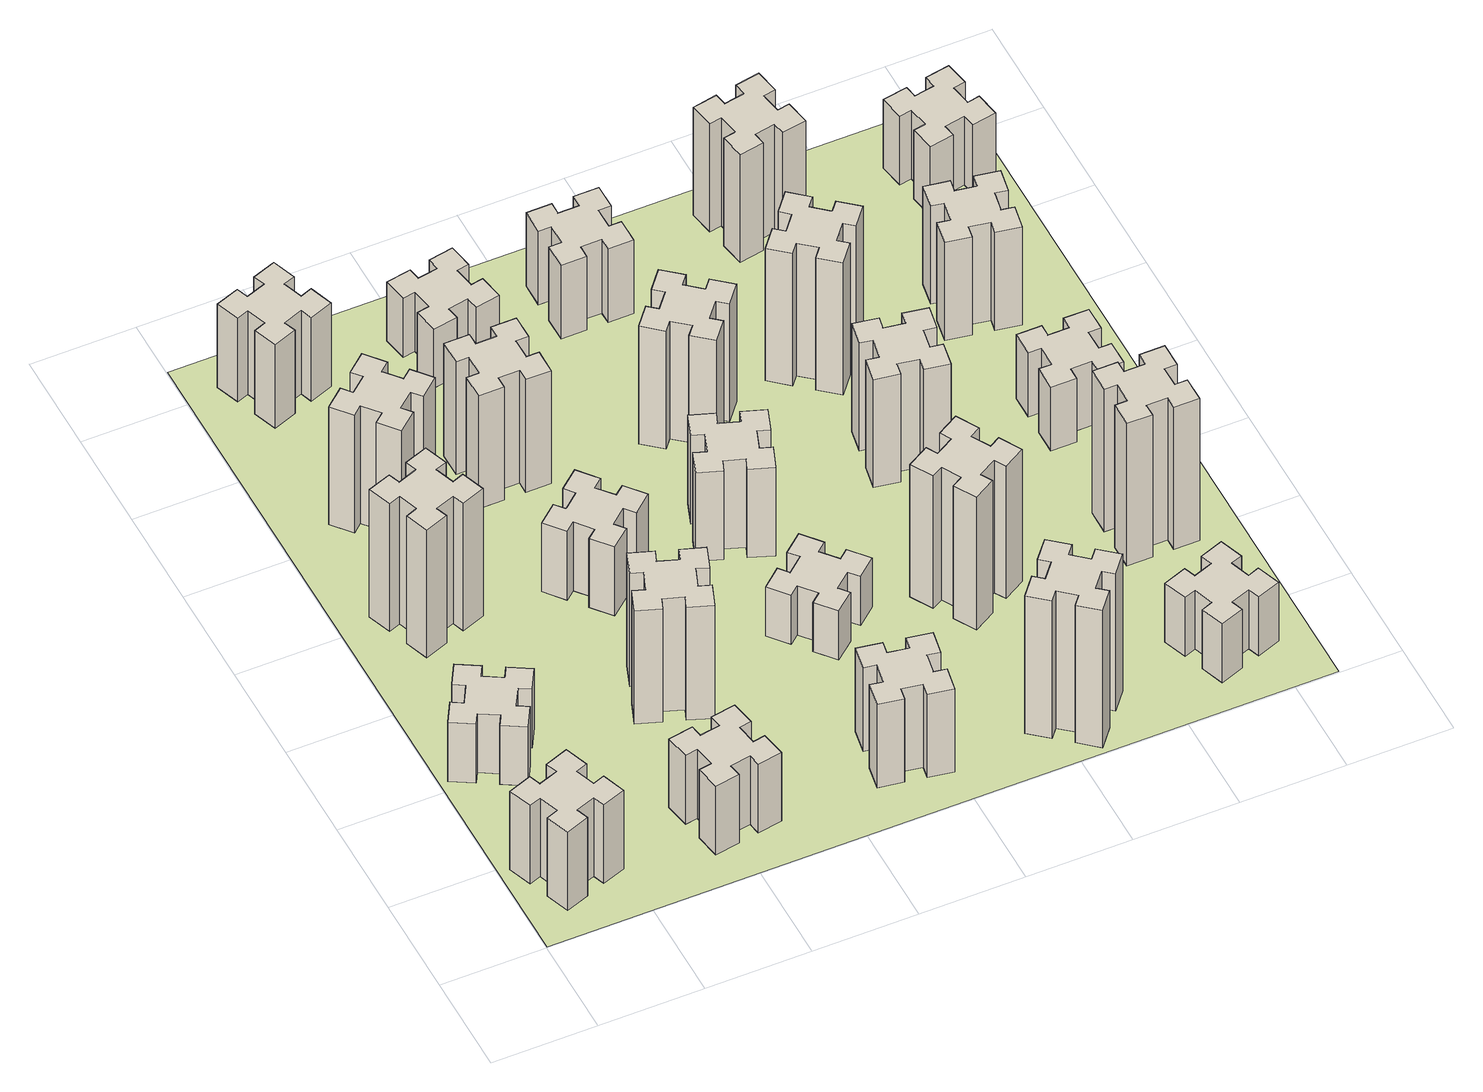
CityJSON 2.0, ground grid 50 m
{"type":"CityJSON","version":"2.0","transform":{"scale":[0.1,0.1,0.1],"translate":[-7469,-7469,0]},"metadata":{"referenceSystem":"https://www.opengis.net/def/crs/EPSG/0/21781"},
"CityObjects":{
"building1":{"type":"Building","attributes":{"class":"1000","function":"1000","usage":"1000","yearOfConstruction":2016,"roofType":"1000","measuredHeight":48,"storeysAboveGround":30,"storeysBelowGround":0},"geometry":[{"type":"Solid","lod":"1","boundaries":[[[[0,1,2,3,4,5,6,7,8,9,10,11,12,13,14,15,16,17,18,19]],[[17,16,20,21]],[[16,15,22,20]],[[15,14,23,22]],[[14,13,24,23]],[[13,12,25,24]],[[12,11,26,25]],[[11,10,27,26]],[[10,9,28,27]],[[9,8,29,28]],[[8,7,30,29]],[[7,6,31,30]],[[6,5,32,31]],[[5,4,33,32]],[[4,3,34,33]],[[3,2,35,34]],[[2,1,36,35]],[[1,0,37,36]],[[0,19,38,37]],[[19,18,39,38]],[[18,17,21,39]],[[24,25,26,27,28,29,30,31,32,33,34,35,36,37,38,39,21,20,22,23]]]]}]},
"building2":{"type":"Building","attributes":{"class":"1000","function":"1000","usage":"1000","yearOfConstruction":2016,"roofType":"1000","measuredHeight":36,"storeysAboveGround":30,"storeysBelowGround":0},"geometry":[{"type":"Solid","lod":"1","boundaries":[[[[40,41,42,43,44,45,46,47,48,49,50,51,52,53,54,55,56,57,58,59]],[[57,56,60,61]],[[56,55,62,60]],[[55,54,63,62]],[[54,53,64,63]],[[53,52,65,64]],[[52,51,66,65]],[[51,50,67,66]],[[50,49,68,67]],[[49,48,69,68]],[[48,47,70,69]],[[47,46,71,70]],[[46,45,72,71]],[[45,44,73,72]],[[44,43,74,73]],[[43,42,75,74]],[[42,41,76,75]],[[41,40,77,76]],[[40,59,78,77]],[[59,58,79,78]],[[58,57,61,79]],[[64,65,66,67,68,69,70,71,72,73,74,75,76,77,78,79,61,60,62,63]]]]}]},
"building3":{"type":"Building","attributes":{"class":"1000","function":"1000","usage":"1000","yearOfConstruction":2016,"roofType":"1000","measuredHeight":78,"storeysAboveGround":30,"storeysBelowGround":0},"geometry":[{"type":"Solid","lod":"1","boundaries":[[[[80,81,82,83,84,85,86,87,88,89,90,91,92,93,94,95,96,97,98,99]],[[97,96,100,101]],[[96,95,102,100]],[[95,94,103,102]],[[94,93,104,103]],[[93,92,105,104]],[[92,91,106,105]],[[91,90,107,106]],[[90,89,108,107]],[[89,88,109,108]],[[88,87,110,109]],[[87,86,111,110]],[[86,85,112,111]],[[85,84,113,112]],[[84,83,114,113]],[[83,82,115,114]],[[82,81,116,115]],[[81,80,117,116]],[[80,99,118,117]],[[99,98,119,118]],[[98,97,101,119]],[[104,105,106,107,108,109,110,111,112,113,114,115,116,117,118,119,101,100,102,103]]]]}]},
"building4":{"type":"Building","attributes":{"class":"1000","function":"1000","usage":"1000","yearOfConstruction":2016,"roofType":"1000","measuredHeight":42,"storeysAboveGround":30,"storeysBelowGround":0},"geometry":[{"type":"Solid","lod":"1","boundaries":[[[[120,121,122,123,124,125,126,127,128,129,130,131,132,133,134,135,136,137,138,139]],[[137,136,140,141]],[[136,135,142,140]],[[135,134,143,142]],[[134,133,144,143]],[[133,132,145,144]],[[132,131,146,145]],[[131,130,147,146]],[[130,129,148,147]],[[129,128,149,148]],[[128,127,150,149]],[[127,126,151,150]],[[126,125,152,151]],[[125,124,153,152]],[[124,123,154,153]],[[123,122,155,154]],[[122,121,156,155]],[[121,120,157,156]],[[120,139,158,157]],[[139,138,159,158]],[[138,137,141,159]],[[144,145,146,147,148,149,150,151,152,153,154,155,156,157,158,159,141,140,142,143]]]]}]},
"building5":{"type":"Building","attributes":{"class":"1000","function":"1000","usage":"1000","yearOfConstruction":2016,"roofType":"1000","measuredHeight":72,"storeysAboveGround":30,"storeysBelowGround":0},"geometry":[{"type":"Solid","lod":"1","boundaries":[[[[160,161,162,163,164,165,166,167,168,169,170,171,172,173,174,175,176,177,178,179]],[[177,176,180,181]],[[176,175,182,180]],[[175,174,183,182]],[[174,173,184,183]],[[173,172,185,184]],[[172,171,186,185]],[[171,170,187,186]],[[170,169,188,187]],[[169,168,189,188]],[[168,167,190,189]],[[167,166,191,190]],[[166,165,192,191]],[[165,164,193,192]],[[164,163,194,193]],[[163,162,195,194]],[[162,161,196,195]],[[161,160,197,196]],[[160,179,198,197]],[[179,178,199,198]],[[178,177,181,199]],[[184,185,186,187,188,189,190,191,192,193,194,195,196,197,198,199,181,180,182,183]]]]}]},
"building6":{"type":"Building","attributes":{"class":"1000","function":"1000","usage":"1000","yearOfConstruction":2016,"roofType":"1000","measuredHeight":51,"storeysAboveGround":30,"storeysBelowGround":0},"geometry":[{"type":"Solid","lod":"1","boundaries":[[[[200,201,202,203,204,205,206,207,208,209,210,211,212,213,214,215,216,217,218,219]],[[217,216,220,221]],[[216,215,222,220]],[[215,214,223,222]],[[214,213,224,223]],[[213,212,225,224]],[[212,211,226,225]],[[211,210,227,226]],[[210,209,228,227]],[[209,208,229,228]],[[208,207,230,229]],[[207,206,231,230]],[[206,205,232,231]],[[205,204,233,232]],[[204,203,234,233]],[[203,202,235,234]],[[202,201,236,235]],[[201,200,237,236]],[[200,219,238,237]],[[219,218,239,238]],[[218,217,221,239]],[[224,225,226,227,228,229,230,231,232,233,234,235,236,237,238,239,221,220,222,223]]]]}]},
"building7":{"type":"Building","attributes":{"class":"1000","function":"1000","usage":"1000","yearOfConstruction":2016,"roofType":"1000","measuredHeight":69,"storeysAboveGround":30,"storeysBelowGround":0},"geometry":[{"type":"Solid","lod":"1","boundaries":[[[[240,241,242,243,244,245,246,247,248,249,250,251,252,253,254,255,256,257,258,259]],[[257,256,260,261]],[[256,255,262,260]],[[255,254,263,262]],[[254,253,264,263]],[[253,252,265,264]],[[252,251,266,265]],[[251,250,267,266]],[[250,249,268,267]],[[249,248,269,268]],[[248,247,270,269]],[[247,246,271,270]],[[246,245,272,271]],[[245,244,273,272]],[[244,243,274,273]],[[243,242,275,274]],[[242,241,276,275]],[[241,240,277,276]],[[240,259,278,277]],[[259,258,279,278]],[[258,257,261,279]],[[264,265,266,267,268,269,270,271,272,273,274,275,276,277,278,279,261,260,262,263]]]]}]},
"building8":{"type":"Building","attributes":{"class":"1000","function":"1000","usage":"1000","yearOfConstruction":2016,"roofType":"1000","measuredHeight":42,"storeysAboveGround":30,"storeysBelowGround":0},"geometry":[{"type":"Solid","lod":"1","boundaries":[[[[280,281,282,283,284,285,286,287,288,289,290,291,292,293,294,295,296,297,298,299]],[[297,296,300,301]],[[296,295,302,300]],[[295,294,303,302]],[[294,293,304,303]],[[293,292,305,304]],[[292,291,306,305]],[[291,290,307,306]],[[290,289,308,307]],[[289,288,309,308]],[[288,287,310,309]],[[287,286,311,310]],[[286,285,312,311]],[[285,284,313,312]],[[284,283,314,313]],[[283,282,315,314]],[[282,281,316,315]],[[281,280,317,316]],[[280,299,318,317]],[[299,298,319,318]],[[298,297,301,319]],[[304,305,306,307,308,309,310,311,312,313,314,315,316,317,318,319,301,300,302,303]]]]}]},
"building9":{"type":"Building","attributes":{"class":"1000","function":"1000","usage":"1000","yearOfConstruction":2016,"roofType":"1000","measuredHeight":69,"storeysAboveGround":30,"storeysBelowGround":0},"geometry":[{"type":"Solid","lod":"1","boundaries":[[[[320,321,322,323,324,325,326,327,328,329,330,331,332,333,334,335,336,337,338,339]],[[337,336,340,341]],[[336,335,342,340]],[[335,334,343,342]],[[334,333,344,343]],[[333,332,345,344]],[[332,331,346,345]],[[331,330,347,346]],[[330,329,348,347]],[[329,328,349,348]],[[328,327,350,349]],[[327,326,351,350]],[[326,325,352,351]],[[325,324,353,352]],[[324,323,354,353]],[[323,322,355,354]],[[322,321,356,355]],[[321,320,357,356]],[[320,339,358,357]],[[339,338,359,358]],[[338,337,341,359]],[[344,345,346,347,348,349,350,351,352,353,354,355,356,357,358,359,341,340,342,343]]]]}]},
"building10":{"type":"Building","attributes":{"class":"1000","function":"1000","usage":"1000","yearOfConstruction":2016,"roofType":"1000","measuredHeight":51,"storeysAboveGround":30,"storeysBelowGround":0},"geometry":[{"type":"Solid","lod":"1","boundaries":[[[[360,361,362,363,364,365,366,367,368,369,370,371,372,373,374,375,376,377,378,379]],[[377,376,380,381]],[[376,375,382,380]],[[375,374,383,382]],[[374,373,384,383]],[[373,372,385,384]],[[372,371,386,385]],[[371,370,387,386]],[[370,369,388,387]],[[369,368,389,388]],[[368,367,390,389]],[[367,366,391,390]],[[366,365,392,391]],[[365,364,393,392]],[[364,363,394,393]],[[363,362,395,394]],[[362,361,396,395]],[[361,360,397,396]],[[360,379,398,397]],[[379,378,399,398]],[[378,377,381,399]],[[384,385,386,387,388,389,390,391,392,393,394,395,396,397,398,399,381,380,382,383]]]]}]},
"building11":{"type":"Building","attributes":{"class":"1000","function":"1000","usage":"1000","yearOfConstruction":2016,"roofType":"1000","measuredHeight":36,"storeysAboveGround":30,"storeysBelowGround":0},"geometry":[{"type":"Solid","lod":"1","boundaries":[[[[400,401,402,403,404,405,406,407,408,409,410,411,412,413,414,415,416,417,418,419]],[[417,416,420,421]],[[416,415,422,420]],[[415,414,423,422]],[[414,413,424,423]],[[413,412,425,424]],[[412,411,426,425]],[[411,410,427,426]],[[410,409,428,427]],[[409,408,429,428]],[[408,407,430,429]],[[407,406,431,430]],[[406,405,432,431]],[[405,404,433,432]],[[404,403,434,433]],[[403,402,435,434]],[[402,401,436,435]],[[401,400,437,436]],[[400,419,438,437]],[[419,418,439,438]],[[418,417,421,439]],[[424,425,426,427,428,429,430,431,432,433,434,435,436,437,438,439,421,420,422,423]]]]}]},
"building12":{"type":"Building","attributes":{"class":"1000","function":"1000","usage":"1000","yearOfConstruction":2016,"roofType":"1000","measuredHeight":30,"storeysAboveGround":30,"storeysBelowGround":0},"geometry":[{"type":"Solid","lod":"1","boundaries":[[[[440,441,442,443,444,445,446,447,448,449,450,451,452,453,454,455,456,457,458,459]],[[457,456,460,461]],[[456,455,462,460]],[[455,454,463,462]],[[454,453,464,463]],[[453,452,465,464]],[[452,451,466,465]],[[451,450,467,466]],[[450,449,468,467]],[[449,448,469,468]],[[448,447,470,469]],[[447,446,471,470]],[[446,445,472,471]],[[445,444,473,472]],[[444,443,474,473]],[[443,442,475,474]],[[442,441,476,475]],[[441,440,477,476]],[[440,459,478,477]],[[459,458,479,478]],[[458,457,461,479]],[[464,465,466,467,468,469,470,471,472,473,474,475,476,477,478,479,461,460,462,463]]]]}]},
"building13":{"type":"Building","attributes":{"class":"1000","function":"1000","usage":"1000","yearOfConstruction":2016,"roofType":"1000","measuredHeight":54,"storeysAboveGround":30,"storeysBelowGround":0},"geometry":[{"type":"Solid","lod":"1","boundaries":[[[[480,481,482,483,484,485,486,487,488,489,490,491,492,493,494,495,496,497,498,499]],[[497,496,500,501]],[[496,495,502,500]],[[495,494,503,502]],[[494,493,504,503]],[[493,492,505,504]],[[492,491,506,505]],[[491,490,507,506]],[[490,489,508,507]],[[489,488,509,508]],[[488,487,510,509]],[[487,486,511,510]],[[486,485,512,511]],[[485,484,513,512]],[[484,483,514,513]],[[483,482,515,514]],[[482,481,516,515]],[[481,480,517,516]],[[480,499,518,517]],[[499,498,519,518]],[[498,497,501,519]],[[504,505,506,507,508,509,510,511,512,513,514,515,516,517,518,519,501,500,502,503]]]]}]},
"building14":{"type":"Building","attributes":{"class":"1000","function":"1000","usage":"1000","yearOfConstruction":2016,"roofType":"1000","measuredHeight":72,"storeysAboveGround":30,"storeysBelowGround":0},"geometry":[{"type":"Solid","lod":"1","boundaries":[[[[520,521,522,523,524,525,526,527,528,529,530,531,532,533,534,535,536,537,538,539]],[[537,536,540,541]],[[536,535,542,540]],[[535,534,543,542]],[[534,533,544,543]],[[533,532,545,544]],[[532,531,546,545]],[[531,530,547,546]],[[530,529,548,547]],[[529,528,549,548]],[[528,527,550,549]],[[527,526,551,550]],[[526,525,552,551]],[[525,524,553,552]],[[524,523,554,553]],[[523,522,555,554]],[[522,521,556,555]],[[521,520,557,556]],[[520,539,558,557]],[[539,538,559,558]],[[538,537,541,559]],[[544,545,546,547,548,549,550,551,552,553,554,555,556,557,558,559,541,540,542,543]]]]}]},
"building15":{"type":"Building","attributes":{"class":"1000","function":"1000","usage":"1000","yearOfConstruction":2016,"roofType":"1000","measuredHeight":84,"storeysAboveGround":30,"storeysBelowGround":0},"geometry":[{"type":"Solid","lod":"1","boundaries":[[[[560,561,562,563,564,565,566,567,568,569,570,571,572,573,574,575,576,577,578,579]],[[577,576,580,581]],[[576,575,582,580]],[[575,574,583,582]],[[574,573,584,583]],[[573,572,585,584]],[[572,571,586,585]],[[571,570,587,586]],[[570,569,588,587]],[[569,568,589,588]],[[568,567,590,589]],[[567,566,591,590]],[[566,565,592,591]],[[565,564,593,592]],[[564,563,594,593]],[[563,562,595,594]],[[562,561,596,595]],[[561,560,597,596]],[[560,579,598,597]],[[579,578,599,598]],[[578,577,581,599]],[[584,585,586,587,588,589,590,591,592,593,594,595,596,597,598,599,581,580,582,583]]]]}]},
"building16":{"type":"Building","attributes":{"class":"1000","function":"1000","usage":"1000","yearOfConstruction":2016,"roofType":"1000","measuredHeight":45,"storeysAboveGround":30,"storeysBelowGround":0},"geometry":[{"type":"Solid","lod":"1","boundaries":[[[[600,601,602,603,604,605,606,607,608,609,610,611,612,613,614,615,616,617,618,619]],[[617,616,620,621]],[[616,615,622,620]],[[615,614,623,622]],[[614,613,624,623]],[[613,612,625,624]],[[612,611,626,625]],[[611,610,627,626]],[[610,609,628,627]],[[609,608,629,628]],[[608,607,630,629]],[[607,606,631,630]],[[606,605,632,631]],[[605,604,633,632]],[[604,603,634,633]],[[603,602,635,634]],[[602,601,636,635]],[[601,600,637,636]],[[600,619,638,637]],[[619,618,639,638]],[[618,617,621,639]],[[624,625,626,627,628,629,630,631,632,633,634,635,636,637,638,639,621,620,622,623]]]]}]},
"building17":{"type":"Building","attributes":{"class":"1000","function":"1000","usage":"1000","yearOfConstruction":2016,"roofType":"1000","measuredHeight":81,"storeysAboveGround":30,"storeysBelowGround":0},"geometry":[{"type":"Solid","lod":"1","boundaries":[[[[640,641,642,643,644,645,646,647,648,649,650,651,652,653,654,655,656,657,658,659]],[[657,656,660,661]],[[656,655,662,660]],[[655,654,663,662]],[[654,653,664,663]],[[653,652,665,664]],[[652,651,666,665]],[[651,650,667,666]],[[650,649,668,667]],[[649,648,669,668]],[[648,647,670,669]],[[647,646,671,670]],[[646,645,672,671]],[[645,644,673,672]],[[644,643,674,673]],[[643,642,675,674]],[[642,641,676,675]],[[641,640,677,676]],[[640,659,678,677]],[[659,658,679,678]],[[658,657,661,679]],[[664,665,666,667,668,669,670,671,672,673,674,675,676,677,678,679,661,660,662,663]]]]}]},
"building18":{"type":"Building","attributes":{"class":"1000","function":"1000","usage":"1000","yearOfConstruction":2016,"roofType":"1000","measuredHeight":66,"storeysAboveGround":30,"storeysBelowGround":0},"geometry":[{"type":"Solid","lod":"1","boundaries":[[[[680,681,682,683,684,685,686,687,688,689,690,691,692,693,694,695,696,697,698,699]],[[697,696,700,701]],[[696,695,702,700]],[[695,694,703,702]],[[694,693,704,703]],[[693,692,705,704]],[[692,691,706,705]],[[691,690,707,706]],[[690,689,708,707]],[[689,688,709,708]],[[688,687,710,709]],[[687,686,711,710]],[[686,685,712,711]],[[685,684,713,712]],[[684,683,714,713]],[[683,682,715,714]],[[682,681,716,715]],[[681,680,717,716]],[[680,699,718,717]],[[699,698,719,718]],[[698,697,701,719]],[[704,705,706,707,708,709,710,711,712,713,714,715,716,717,718,719,701,700,702,703]]]]}]},
"building19":{"type":"Building","attributes":{"class":"1000","function":"1000","usage":"1000","yearOfConstruction":2016,"roofType":"1000","measuredHeight":81,"storeysAboveGround":30,"storeysBelowGround":0},"geometry":[{"type":"Solid","lod":"1","boundaries":[[[[720,721,722,723,724,725,726,727,728,729,730,731,732,733,734,735,736,737,738,739]],[[737,736,740,741]],[[736,735,742,740]],[[735,734,743,742]],[[734,733,744,743]],[[733,732,745,744]],[[732,731,746,745]],[[731,730,747,746]],[[730,729,748,747]],[[729,728,749,748]],[[728,727,750,749]],[[727,726,751,750]],[[726,725,752,751]],[[725,724,753,752]],[[724,723,754,753]],[[723,722,755,754]],[[722,721,756,755]],[[721,720,757,756]],[[720,739,758,757]],[[739,738,759,758]],[[738,737,741,759]],[[744,745,746,747,748,749,750,751,752,753,754,755,756,757,758,759,741,740,742,743]]]]}]},
"building20":{"type":"Building","attributes":{"class":"1000","function":"1000","usage":"1000","yearOfConstruction":2016,"roofType":"1000","measuredHeight":36,"storeysAboveGround":30,"storeysBelowGround":0},"geometry":[{"type":"Solid","lod":"1","boundaries":[[[[760,761,762,763,764,765,766,767,768,769,770,771,772,773,774,775,776,777,778,779]],[[777,776,780,781]],[[776,775,782,780]],[[775,774,783,782]],[[774,773,784,783]],[[773,772,785,784]],[[772,771,786,785]],[[771,770,787,786]],[[770,769,788,787]],[[769,768,789,788]],[[768,767,790,789]],[[767,766,791,790]],[[766,765,792,791]],[[765,764,793,792]],[[764,763,794,793]],[[763,762,795,794]],[[762,761,796,795]],[[761,760,797,796]],[[760,779,798,797]],[[779,778,799,798]],[[778,777,781,799]],[[784,785,786,787,788,789,790,791,792,793,794,795,796,797,798,799,781,780,782,783]]]]}]},
"building21":{"type":"Building","attributes":{"class":"1000","function":"1000","usage":"1000","yearOfConstruction":2016,"roofType":"1000","measuredHeight":66,"storeysAboveGround":30,"storeysBelowGround":0},"geometry":[{"type":"Solid","lod":"1","boundaries":[[[[800,801,802,803,804,805,806,807,808,809,810,811,812,813,814,815,816,817,818,819]],[[817,816,820,821]],[[816,815,822,820]],[[815,814,823,822]],[[814,813,824,823]],[[813,812,825,824]],[[812,811,826,825]],[[811,810,827,826]],[[810,809,828,827]],[[809,808,829,828]],[[808,807,830,829]],[[807,806,831,830]],[[806,805,832,831]],[[805,804,833,832]],[[804,803,834,833]],[[803,802,835,834]],[[802,801,836,835]],[[801,800,837,836]],[[800,819,838,837]],[[819,818,839,838]],[[818,817,821,839]],[[824,825,826,827,828,829,830,831,832,833,834,835,836,837,838,839,821,820,822,823]]]]}]},
"building22":{"type":"Building","attributes":{"class":"1000","function":"1000","usage":"1000","yearOfConstruction":2016,"roofType":"1000","measuredHeight":87,"storeysAboveGround":30,"storeysBelowGround":0},"geometry":[{"type":"Solid","lod":"1","boundaries":[[[[840,841,842,843,844,845,846,847,848,849,850,851,852,853,854,855,856,857,858,859]],[[857,856,860,861]],[[856,855,862,860]],[[855,854,863,862]],[[854,853,864,863]],[[853,852,865,864]],[[852,851,866,865]],[[851,850,867,866]],[[850,849,868,867]],[[849,848,869,868]],[[848,847,870,869]],[[847,846,871,870]],[[846,845,872,871]],[[845,844,873,872]],[[844,843,874,873]],[[843,842,875,874]],[[842,841,876,875]],[[841,840,877,876]],[[840,859,878,877]],[[859,858,879,878]],[[858,857,861,879]],[[864,865,866,867,868,869,870,871,872,873,874,875,876,877,878,879,861,860,862,863]]]]}]},
"building23":{"type":"Building","attributes":{"class":"1000","function":"1000","usage":"1000","yearOfConstruction":2016,"roofType":"1000","measuredHeight":39,"storeysAboveGround":30,"storeysBelowGround":0},"geometry":[{"type":"Solid","lod":"1","boundaries":[[[[880,881,882,883,884,885,886,887,888,889,890,891,892,893,894,895,896,897,898,899]],[[897,896,900,901]],[[896,895,902,900]],[[895,894,903,902]],[[894,893,904,903]],[[893,892,905,904]],[[892,891,906,905]],[[891,890,907,906]],[[890,889,908,907]],[[889,888,909,908]],[[888,887,910,909]],[[887,886,911,910]],[[886,885,912,911]],[[885,884,913,912]],[[884,883,914,913]],[[883,882,915,914]],[[882,881,916,915]],[[881,880,917,916]],[[880,899,918,917]],[[899,898,919,918]],[[898,897,901,919]],[[904,905,906,907,908,909,910,911,912,913,914,915,916,917,918,919,901,900,902,903]]]]}]},
"building24":{"type":"Building","attributes":{"class":"1000","function":"1000","usage":"1000","yearOfConstruction":2016,"roofType":"1000","measuredHeight":60,"storeysAboveGround":30,"storeysBelowGround":0},"geometry":[{"type":"Solid","lod":"1","boundaries":[[[[920,921,922,923,924,925,926,927,928,929,930,931,932,933,934,935,936,937,938,939]],[[937,936,940,941]],[[936,935,942,940]],[[935,934,943,942]],[[934,933,944,943]],[[933,932,945,944]],[[932,931,946,945]],[[931,930,947,946]],[[930,929,948,947]],[[929,928,949,948]],[[928,927,950,949]],[[927,926,951,950]],[[926,925,952,951]],[[925,924,953,952]],[[924,923,954,953]],[[923,922,955,954]],[[922,921,956,955]],[[921,920,957,956]],[[920,939,958,957]],[[939,938,959,958]],[[938,937,941,959]],[[944,945,946,947,948,949,950,951,952,953,954,955,956,957,958,959,941,940,942,943]]]]}]},
"building25":{"type":"Building","attributes":{"class":"1000","function":"1000","usage":"1000","yearOfConstruction":2016,"roofType":"1000","measuredHeight":42,"storeysAboveGround":30,"storeysBelowGround":0},"geometry":[{"type":"Solid","lod":"1","boundaries":[[[[960,961,962,963,964,965,966,967,968,969,970,971,972,973,974,975,976,977,978,979]],[[977,976,980,981]],[[976,975,982,980]],[[975,974,983,982]],[[974,973,984,983]],[[973,972,985,984]],[[972,971,986,985]],[[971,970,987,986]],[[970,969,988,987]],[[969,968,989,988]],[[968,967,990,989]],[[967,966,991,990]],[[966,965,992,991]],[[965,964,993,992]],[[964,963,994,993]],[[963,962,995,994]],[[962,961,996,995]],[[961,960,997,996]],[[960,979,998,997]],[[979,978,999,998]],[[978,977,981,999]],[[984,985,986,987,988,989,990,991,992,993,994,995,996,997,998,999,981,980,982,983]]]]}]},
"landuse1":{"type":"LandUse","attributes":{"name":"plot1","function":"1010"},"geometry":[{"type":"MultiSurface","lod":"1","boundaries":[[[1000,1001,1002,1003]]]}]}
},
"vertices":[
[266,255,0],[360,289,0],[380,233,0],[493,274,0],[452,387,0],[396,366,0],[362,460,0],[418,480,0],[377,593,0],[264,552,0],[285,496,0],[191,462,0],[170,518,0],[57,477,0],[99,364,0],[155,385,0],[189,291,0],[133,270,0],[174,157,0],[287,199,0],[189,291,480],[133,270,480],[155,385,480],[99,364,480],[57,477,480],[170,518,480],[191,462,480],[285,496,480],[264,552,480],[377,593,480],[418,480,480],[362,460,480],[396,366,480],[452,387,480],[493,274,480],[380,233,480],[360,289,480],[266,255,480],[287,199,480],[174,157,480],
[205,1214,0],[155,1127,0],[103,1157,0],[43,1053,0],[147,993,0],[177,1045,0],[264,995,0],[234,943,0],[338,883,0],[398,987,0],[346,1017,0],[396,1104,0],[448,1074,0],[508,1178,0],[404,1238,0],[374,1186,0],[287,1236,0],[317,1288,0],[213,1348,0],[153,1244,0],[287,1236,360],[317,1288,360],[374,1186,360],[404,1238,360],[508,1178,360],[448,1074,360],[396,1104,360],[346,1017,360],[398,987,360],[338,883,360],[234,943,360],[264,995,360],[177,1045,360],[147,993,360],[43,1053,360],[103,1157,360],[155,1127,360],[205,1214,360],[153,1244,360],[213,1348,360],
[255,1965,0],[289,1871,0],[233,1850,0],[274,1737,0],[387,1779,0],[366,1835,0],[460,1869,0],[480,1813,0],[593,1854,0],[552,1967,0],[496,1946,0],[462,2040,0],[518,2060,0],[477,2173,0],[364,2132,0],[385,2076,0],[291,2042,0],[270,2098,0],[157,2057,0],[199,1944,0],[291,2042,780],[270,2098,780],[385,2076,780],[364,2132,780],[477,2173,780],[518,2060,780],[462,2040,780],[496,1946,780],[552,1967,780],[593,1854,780],[480,1813,780],[460,1869,780],[366,1835,780],[387,1779,780],[274,1737,780],[233,1850,780],[289,1871,780],[255,1965,780],[199,1944,780],[157,2057,780],
[898,405,0],[916,307,0],[857,297,0],[877,178,0],[996,199,0],[985,258,0],[1084,276,0],[1094,217,0],[1212,237,0],[1191,356,0],[1132,345,0],[1115,444,0],[1174,454,0],[1153,572,0],[1035,551,0],[1045,492,0],[947,475,0],[937,534,0],[818,513,0],[839,395,0],[947,475,420],[937,534,420],[1045,492,420],[1035,551,420],[1153,572,420],[1174,454,420],[1115,444,420],[1132,345,420],[1191,356,420],[1212,237,420],[1094,217,420],[1084,276,420],[985,258,420],[996,199,420],[877,178,420],[857,297,420],[916,307,420],[898,405,420],[839,395,420],[818,513,420],
[359,2563,0],[423,2486,0],[377,2448,0],[454,2356,0],[546,2433,0],[508,2479,0],[584,2543,0],[623,2497,0],[715,2574,0],[638,2666,0],[592,2628,0],[527,2704,0],[573,2743,0],[496,2835,0],[404,2758,0],[443,2712,0],[366,2647,0],[328,2693,0],[236,2616,0],[313,2524,0],[366,2647,720],[328,2693,720],[443,2712,720],[404,2758,720],[496,2835,720],[573,2743,720],[527,2704,720],[592,2628,720],[638,2666,720],[715,2574,720],[623,2497,720],[584,2543,720],[508,2479,720],[546,2433,720],[454,2356,720],[377,2448,720],[423,2486,720],[359,2563,720],[313,2524,720],[236,2616,720],
[496,3426,0],[462,3520,0],[518,3540,0],[477,3653,0],[364,3612,0],[385,3556,0],[291,3522,0],[270,3578,0],[157,3537,0],[199,3424,0],[255,3445,0],[289,3351,0],[233,3330,0],[274,3217,0],[387,3259,0],[366,3315,0],[460,3349,0],[480,3293,0],[593,3334,0],[552,3447,0],[460,3349,510],[480,3293,510],[366,3315,510],[387,3259,510],[274,3217,510],[233,3330,510],[289,3351,510],[255,3445,510],[199,3424,510],[157,3537,510],[270,3578,510],[291,3522,510],[385,3556,510],[364,3612,510],[477,3653,510],[518,3540,510],[462,3520,510],[496,3426,510],[552,3447,510],[593,3334,510],
[1200,1202,0],[1106,1236,0],[1127,1292,0],[1014,1333,0],[973,1220,0],[1029,1200,0],[995,1106,0],[939,1127,0],[897,1014,0],[1010,973,0],[1031,1029,0],[1125,995,0],[1104,939,0],[1217,897,0],[1258,1010,0],[1202,1031,0],[1236,1125,0],[1292,1104,0],[1333,1217,0],[1220,1258,0],[1236,1125,690],[1292,1104,690],[1202,1031,690],[1258,1010,690],[1217,897,690],[1104,939,690],[1125,995,690],[1031,1029,690],[1010,973,690],[897,1014,690],[939,1127,690],[995,1106,690],[1029,1200,690],[973,1220,690],[1014,1333,690],[1127,1292,690],[1106,1236,690],[1200,1202,690],[1220,1258,690],[1333,1217,690],
[1148,1739,0],[1224,1803,0],[1263,1757,0],[1355,1834,0],[1278,1926,0],[1232,1888,0],[1167,1964,0],[1213,2003,0],[1136,2095,0],[1044,2018,0],[1083,1972,0],[1006,1907,0],[968,1953,0],[876,1876,0],[953,1784,0],[999,1823,0],[1063,1746,0],[1017,1708,0],[1094,1616,0],[1186,1693,0],[1063,1746,420],[1017,1708,420],[999,1823,420],[953,1784,420],[876,1876,420],[968,1953,420],[1006,1907,420],[1083,1972,420],[1044,2018,420],[1136,2095,420],[1213,2003,420],[1167,1964,420],[1232,1888,420],[1278,1926,420],[1355,1834,420],[1263,1757,420],[1224,1803,420],[1148,1739,420],[1186,1693,420],[1094,1616,420],
[965,2485,0],[1065,2485,0],[1065,2425,0],[1185,2425,0],[1185,2545,0],[1125,2545,0],[1125,2645,0],[1185,2645,0],[1185,2765,0],[1065,2765,0],[1065,2705,0],[965,2705,0],[965,2765,0],[845,2765,0],[845,2645,0],[905,2645,0],[905,2545,0],[845,2545,0],[845,2425,0],[965,2425,0],[905,2545,690],[845,2545,690],[905,2645,690],[845,2645,690],[845,2765,690],[965,2765,690],[965,2705,690],[1065,2705,690],[1065,2765,690],[1185,2765,690],[1185,2645,690],[1125,2645,690],[1125,2545,690],[1185,2545,690],[1185,2425,690],[1065,2425,690],[1065,2485,690],[965,2485,690],[965,2425,690],[845,2425,690],
[1787,276,0],[1885,258,0],[1875,199,0],[1993,178,0],[2014,297,0],[1955,307,0],[1972,405,0],[2031,395,0],[2052,513,0],[1934,534,0],[1924,475,0],[1825,492,0],[1836,551,0],[1717,572,0],[1697,454,0],[1756,444,0],[1738,345,0],[1679,356,0],[1658,237,0],[1777,217,0],[1738,345,510],[1679,356,510],[1756,444,510],[1697,454,510],[1717,572,510],[1836,551,510],[1825,492,510],[1924,475,510],[1934,534,510],[2052,513,510],[2031,395,510],[1972,405,510],[1955,307,510],[2014,297,510],[1993,178,510],[1875,199,510],[1885,258,510],[1787,276,510],[1777,217,510],[1658,237,510],
[1145,3452,0],[1047,3435,0],[1037,3494,0],[918,3473,0],[939,3355,0],[998,3365,0],[1016,3267,0],[957,3257,0],[977,3138,0],[1096,3159,0],[1085,3218,0],[1184,3236,0],[1194,3177,0],[1312,3197,0],[1291,3316,0],[1232,3305,0],[1215,3404,0],[1274,3414,0],[1253,3532,0],[1135,3511,0],[1215,3404,360],[1274,3414,360],[1232,3305,360],[1291,3316,360],[1312,3197,360],[1194,3177,360],[1184,3236,360],[1085,3218,360],[1096,3159,360],[977,3138,360],[957,3257,360],[1016,3267,360],[998,3365,360],[939,3355,360],[918,3473,360],[1037,3494,360],[1047,3435,360],[1145,3452,360],[1135,3511,360],[1253,3532,360],
[1888,1099,0],[1964,1163,0],[2003,1117,0],[2095,1194,0],[2018,1286,0],[1972,1248,0],[1907,1324,0],[1953,1363,0],[1876,1455,0],[1784,1378,0],[1823,1332,0],[1746,1267,0],[1708,1313,0],[1616,1236,0],[1693,1144,0],[1739,1183,0],[1803,1106,0],[1757,1068,0],[1834,976,0],[1926,1053,0],[1803,1106,300],[1757,1068,300],[1739,1183,300],[1693,1144,300],[1616,1236,300],[1708,1313,300],[1746,1267,300],[1823,1332,300],[1784,1378,300],[1876,1455,300],[1953,1363,300],[1907,1324,300],[1972,1248,300],[2018,1286,300],[2095,1194,300],[2003,1117,300],[1964,1163,300],[1888,1099,300],[1926,1053,300],[1834,976,300],
[1669,1940,0],[1635,1846,0],[1579,1867,0],[1537,1754,0],[1650,1713,0],[1671,1769,0],[1765,1735,0],[1744,1679,0],[1857,1637,0],[1898,1750,0],[1842,1771,0],[1876,1865,0],[1932,1844,0],[1973,1957,0],[1860,1998,0],[1840,1942,0],[1746,1976,0],[1767,2032,0],[1654,2073,0],[1613,1960,0],[1746,1976,540],[1767,2032,540],[1840,1942,540],[1860,1998,540],[1973,1957,540],[1932,1844,540],[1876,1865,540],[1842,1771,540],[1898,1750,540],[1857,1637,540],[1744,1679,540],[1765,1735,540],[1671,1769,540],[1650,1713,540],[1537,1754,540],[1579,1867,540],[1635,1846,540],[1669,1940,540],[1613,1960,540],[1654,2073,540],
[1746,2443,0],[1823,2379,0],[1784,2333,0],[1876,2256,0],[1953,2348,0],[1907,2386,0],[1972,2463,0],[2018,2424,0],[2095,2516,0],[2003,2593,0],[1964,2547,0],[1888,2612,0],[1926,2658,0],[1834,2735,0],[1757,2643,0],[1803,2604,0],[1739,2528,0],[1693,2566,0],[1616,2474,0],[1708,2397,0],[1739,2528,720],[1693,2566,720],[1803,2604,720],[1757,2643,720],[1834,2735,720],[1926,2658,720],[1888,2612,720],[1964,2547,720],[2003,2593,720],[2095,2516,720],[2018,2424,720],[1972,2463,720],[1907,2386,720],[1953,2348,720],[1876,2256,720],[1784,2333,720],[1823,2379,720],[1746,2443,720],[1708,2397,720],[1616,2474,720],
[2486,223,0],[2563,159,0],[2524,113,0],[2616,36,0],[2693,128,0],[2647,166,0],[2712,243,0],[2758,204,0],[2835,296,0],[2743,373,0],[2704,327,0],[2628,392,0],[2666,438,0],[2574,515,0],[2497,423,0],[2543,384,0],[2479,308,0],[2433,346,0],[2356,254,0],[2448,177,0],[2479,308,840],[2433,346,840],[2543,384,840],[2497,423,840],[2574,515,840],[2666,438,840],[2628,392,840],[2704,327,840],[2743,373,840],[2835,296,840],[2758,204,840],[2712,243,840],[2647,166,840],[2693,128,840],[2616,36,840],[2524,113,840],[2563,159,840],[2486,223,840],[2448,177,840],[2356,254,840],
[1805,3445,0],[1705,3445,0],[1705,3505,0],[1585,3505,0],[1585,3385,0],[1645,3385,0],[1645,3285,0],[1585,3285,0],[1585,3165,0],[1705,3165,0],[1705,3225,0],[1805,3225,0],[1805,3165,0],[1925,3165,0],[1925,3285,0],[1865,3285,0],[1865,3385,0],[1925,3385,0],[1925,3505,0],[1805,3505,0],[1865,3385,450],[1925,3385,450],[1865,3285,450],[1925,3285,450],[1925,3165,450],[1805,3165,450],[1805,3225,450],[1705,3225,450],[1705,3165,450],[1585,3165,450],[1585,3285,450],[1645,3285,450],[1645,3385,450],[1585,3385,450],[1585,3505,450],[1705,3505,450],[1705,3445,450],[1805,3445,450],[1805,3505,450],[1925,3505,450],
[2616,1127,0],[2566,1214,0],[2618,1244,0],[2558,1348,0],[2454,1288,0],[2484,1236,0],[2397,1186,0],[2367,1238,0],[2263,1178,0],[2323,1074,0],[2375,1104,0],[2425,1017,0],[2373,987,0],[2433,883,0],[2537,943,0],[2507,995,0],[2594,1045,0],[2624,993,0],[2728,1053,0],[2668,1157,0],[2594,1045,810],[2624,993,810],[2507,995,810],[2537,943,810],[2433,883,810],[2373,987,810],[2425,1017,810],[2375,1104,810],[2323,1074,810],[2263,1178,810],[2367,1238,810],[2397,1186,810],[2484,1236,810],[2454,1288,810],[2558,1348,810],[2618,1244,810],[2566,1214,810],[2616,1127,810],[2668,1157,810],[2728,1053,810],
[2527,1856,0],[2625,1838,0],[2615,1779,0],[2733,1758,0],[2754,1877,0],[2695,1887,0],[2712,1985,0],[2771,1975,0],[2792,2093,0],[2674,2114,0],[2664,2055,0],[2565,2072,0],[2576,2131,0],[2457,2152,0],[2437,2034,0],[2496,2024,0],[2478,1925,0],[2419,1936,0],[2398,1817,0],[2517,1797,0],[2478,1925,660],[2419,1936,660],[2496,2024,660],[2437,2034,660],[2457,2152,660],[2576,2131,660],[2565,2072,660],[2664,2055,660],[2674,2114,660],[2792,2093,660],[2771,1975,660],[2712,1985,660],[2695,1887,660],[2754,1877,660],[2733,1758,660],[2615,1779,660],[2625,1838,660],[2527,1856,660],[2517,1797,660],[2398,1817,660],
[2547,2486,0],[2612,2563,0],[2658,2524,0],[2735,2616,0],[2643,2693,0],[2604,2647,0],[2528,2712,0],[2566,2758,0],[2474,2835,0],[2397,2743,0],[2443,2704,0],[2379,2628,0],[2333,2666,0],[2256,2574,0],[2348,2497,0],[2386,2543,0],[2463,2479,0],[2424,2433,0],[2516,2356,0],[2593,2448,0],[2463,2479,810],[2424,2433,810],[2386,2543,810],[2348,2497,810],[2256,2574,810],[2333,2666,810],[2379,2628,810],[2443,2704,810],[2397,2743,810],[2474,2835,810],[2566,2758,810],[2528,2712,810],[2604,2647,810],[2643,2693,810],[2735,2616,810],[2658,2524,810],[2612,2563,810],[2547,2486,810],[2593,2448,810],[2516,2356,810],
[3326,255,0],[3420,289,0],[3440,233,0],[3553,274,0],[3512,387,0],[3456,366,0],[3422,460,0],[3478,480,0],[3437,593,0],[3324,552,0],[3345,496,0],[3251,462,0],[3230,518,0],[3117,477,0],[3159,364,0],[3215,385,0],[3249,291,0],[3193,270,0],[3234,157,0],[3347,199,0],[3249,291,360],[3193,270,360],[3215,385,360],[3159,364,360],[3117,477,360],[3230,518,360],[3251,462,360],[3345,496,360],[3324,552,360],[3437,593,360],[3478,480,360],[3422,460,360],[3456,366,360],[3512,387,360],[3553,274,360],[3440,233,360],[3420,289,360],[3326,255,360],[3347,199,360],[3234,157,360],
[2565,3318,0],[2664,3336,0],[2674,3277,0],[2792,3297,0],[2771,3416,0],[2712,3405,0],[2695,3504,0],[2754,3514,0],[2733,3632,0],[2615,3611,0],[2625,3552,0],[2527,3535,0],[2517,3594,0],[2398,3573,0],[2419,3455,0],[2478,3465,0],[2496,3367,0],[2437,3357,0],[2457,3238,0],[2576,3259,0],[2496,3367,660],[2437,3357,660],[2478,3465,660],[2419,3455,660],[2398,3573,660],[2517,3594,660],[2527,3535,660],[2625,3552,660],[2615,3611,660],[2733,3632,660],[2754,3514,660],[2695,3504,660],[2712,3405,660],[2771,3416,660],[2792,3297,660],[2674,3277,660],[2664,3336,660],[2565,3318,660],[2576,3259,660],[2457,3238,660],
[3285,1005,0],[3385,1005,0],[3385,945,0],[3505,945,0],[3505,1065,0],[3445,1065,0],[3445,1165,0],[3505,1165,0],[3505,1285,0],[3385,1285,0],[3385,1225,0],[3285,1225,0],[3285,1285,0],[3165,1285,0],[3165,1165,0],[3225,1165,0],[3225,1065,0],[3165,1065,0],[3165,945,0],[3285,945,0],[3225,1065,870],[3165,1065,870],[3225,1165,870],[3165,1165,870],[3165,1285,870],[3285,1285,870],[3285,1225,870],[3385,1225,870],[3385,1285,870],[3505,1285,870],[3505,1165,870],[3445,1165,870],[3445,1065,870],[3505,1065,870],[3505,945,870],[3385,945,870],[3385,1005,870],[3285,1005,870],[3285,945,870],[3165,945,870],
[3225,1905,0],[3225,1805,0],[3165,1805,0],[3165,1685,0],[3285,1685,0],[3285,1745,0],[3385,1745,0],[3385,1685,0],[3505,1685,0],[3505,1805,0],[3445,1805,0],[3445,1905,0],[3505,1905,0],[3505,2025,0],[3385,2025,0],[3385,1965,0],[3285,1965,0],[3285,2025,0],[3165,2025,0],[3165,1905,0],[3285,1965,390],[3285,2025,390],[3385,1965,390],[3385,2025,390],[3505,2025,390],[3505,1905,390],[3445,1905,390],[3445,1805,390],[3505,1805,390],[3505,1685,390],[3385,1685,390],[3385,1745,390],[3285,1745,390],[3285,1685,390],[3165,1685,390],[3165,1805,390],[3225,1805,390],[3225,1905,390],[3165,1905,390],[3165,2025,390],
[3335,2527,0],[3352,2625,0],[3411,2615,0],[3432,2733,0],[3314,2754,0],[3304,2695,0],[3205,2712,0],[3216,2771,0],[3097,2792,0],[3077,2674,0],[3136,2664,0],[3118,2565,0],[3059,2576,0],[3038,2457,0],[3157,2437,0],[3167,2496,0],[3265,2478,0],[3255,2419,0],[3373,2398,0],[3394,2517,0],[3265,2478,600],[3255,2419,600],[3167,2496,600],[3157,2437,600],[3038,2457,600],[3059,2576,600],[3118,2565,600],[3136,2664,600],[3077,2674,600],[3097,2792,600],[3216,2771,600],[3205,2712,600],[3304,2695,600],[3314,2754,600],[3432,2733,600],[3411,2615,600],[3352,2625,600],[3335,2527,600],[3394,2517,600],[3373,2398,600],
[3465,3452,0],[3367,3435,0],[3357,3494,0],[3238,3473,0],[3259,3355,0],[3318,3365,0],[3336,3267,0],[3277,3257,0],[3297,3138,0],[3416,3159,0],[3405,3218,0],[3504,3236,0],[3514,3177,0],[3632,3197,0],[3611,3316,0],[3552,3305,0],[3535,3404,0],[3594,3414,0],[3573,3532,0],[3455,3511,0],[3535,3404,420],[3594,3414,420],[3552,3305,420],[3611,3316,420],[3632,3197,420],[3514,3177,420],[3504,3236,420],[3405,3218,420],[3416,3159,420],[3297,3138,420],[3277,3257,420],[3336,3267,420],[3318,3365,420],[3259,3355,420],[3238,3473,420],[3357,3494,420],[3367,3435,420],[3465,3452,420],[3455,3511,420],[3573,3532,420],
[5,3705,0],[3705,3705,0],[3705,5,0],[5,5,0]
]}
